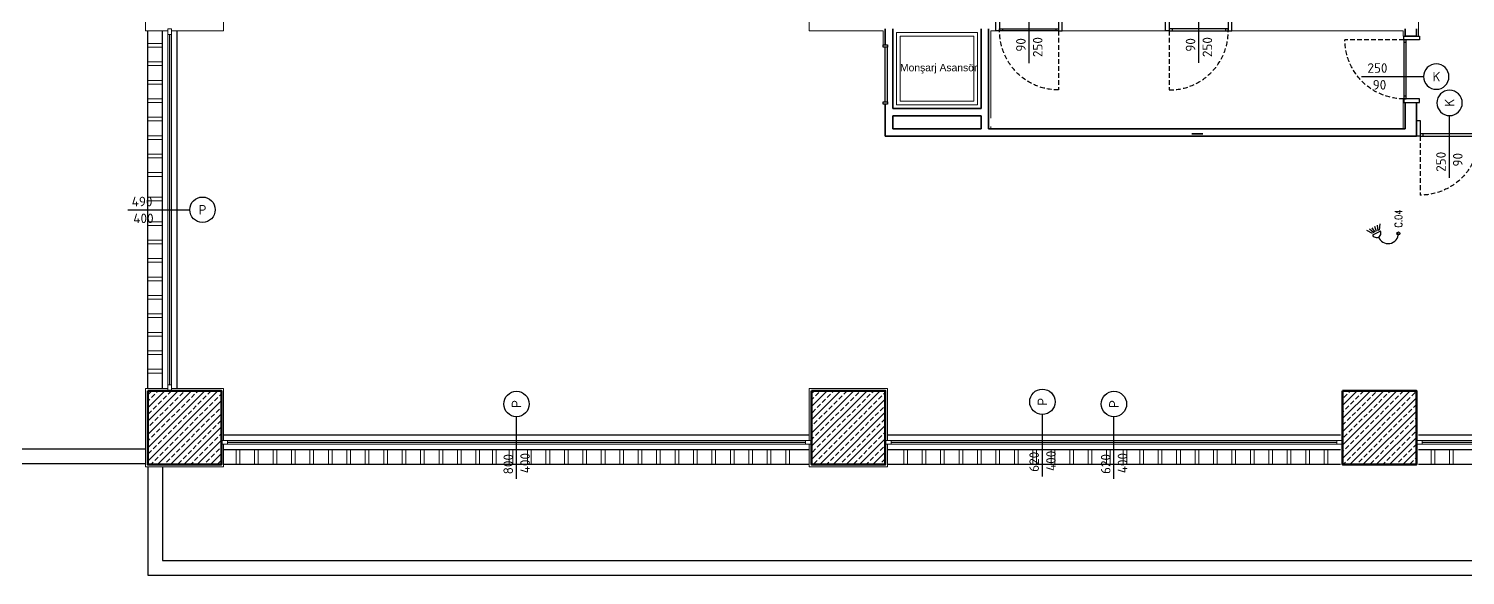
# Model space of a CAD drawing. Header units: millimetres. Extents: x 1443065 to 1517367, y 3763150 to 3779068.
# Drawn here: x 1512004 to 1513951, y 3765696 to 3766437 of the extents above; entities that cross this region are included whole.
import ezdxf
from ezdxf.enums import TextEntityAlignment as Align

# ---------------------------------------------------------------- set-up
doc = ezdxf.new("R2010")
doc.units = ezdxf.units.MM
doc.linetypes.add('HIDDEN', pattern=[9.525, 6.35, -3.175])
for name, color, linetype, lineweight in [('-DWG_DETAY1', 7, 'Continuous', 25), ('DUVAR', 2, 'Continuous', 35), ('MAHAL', 52, 'Continuous', 13), ('MERDIVEN', 4, 'Continuous', 20), ('NO', 7, 'Continuous', 30), ('SIVA', 3, 'Continuous', 9), ('TASIYICI', 170, 'Continuous', 50), ('TEFRIS', 165, 'Continuous', 15)]:
    doc.layers.add(name, color=color, linetype=linetype, lineweight=lineweight)
for name, color, linetype in [('1 kolon', 6, 'Continuous'), ('BL-C', 140, 'Continuous'), ('m-DOG_', 4, 'Continuous'), ('m-DOG_gor', 8, 'Continuous'), ('m-TAR_duvar', 8, 'Continuous'), ('m-TFR_vitrifiye', 1, 'Continuous'), ('m-YAZ_poz', 7, 'Continuous')]:
    doc.layers.add(name, color=color, linetype=linetype)
doc.styles.add('mono', font='isocpeur.ttf')
doc.styles.add('ROMANS', font='romans.shx', dxfattribs={"width": 0.8})
doc.styles.get("Standard").update_dxf_attribs({"font": 'arial.ttf'})
pattern_1 = [(45, (-82570.414, -4962.345), (-8.98025612, 8.98025612), []), (45, (-82561.433, -4962.345), (-8.98025612, 8.98025612), [6.35, -3.175])]

# ---------------------------------------------------------------- blocks, each defined once
blk = doc.blocks.new('m-penpoz')
blk.add_line((0, -1.625), (0, 0))
blk.add_circle((0, 0.332), 0.332)
blk.add_attdef('POZNO', text='', height=0.18).set_placement((0, 0.332), align=Align.MIDDLE)
blk.add_attdef('HEIGHT', text='', height=0.18, rotation=90).set_placement((0.069, -1.625), align=Align.TOP_LEFT)
blk.add_attdef('WIDTH', text='', height=0.18, rotation=90).set_placement((0, -1.625), align=Align.BOTTOM_LEFT)
blk = doc.blocks.new('90lık Kapı 15lik Duvar')
at = {"layer": 'm-DOG_', "linetype": 'HIDDEN'}
blk.add_line((5, 10.5), (5, 90.5), dxfattribs=at)
blk.add_line((5, 10.5), (5, 90.5), dxfattribs=at)
at = {"layer": 'm-DOG_'}
for p, q in [((8.8, 7.5), (8.8, 10.5)), ((8.8, 7.5), (8.8, 10.5)), ((81.2, 7.5), (81.2, 10.5)), ((81.2, 7.5), (81.2, 10.5))]:
    blk.add_line(p, q, dxfattribs=at)
for points in [[(0, -10.5), (5, -10.5), (5, 10.5), (0, 10.5)], [(0, -10.5), (5, -10.5), (5, 10.5), (0, 10.5)], [(5, 10.5), (85, 10.5), (85, 7.5), (5, 7.5)], [(5, 10.5), (85, 10.5), (85, 7.5), (5, 7.5)], [(90, -10.5), (85, -10.5), (85, 10.5), (90, 10.5)], [(90, -10.5), (85, -10.5), (85, 10.5), (90, 10.5)]]:
    blk.add_lwpolyline(points, close=True, dxfattribs=at)
at = {"layer": 'm-DOG_', "linetype": 'HIDDEN'}
blk.add_arc((5, 10.5), 80, 0, 90, dxfattribs=at)
blk.add_arc((5, 10.5), 80, 0, 90, dxfattribs=at)
blk = doc.blocks.new('90lık Kqpı')
at = {"layer": 'm-DOG_', "linetype": 'HIDDEN'}
blk.add_line((-8, -5), (-88, -5), dxfattribs=at)
at = {"layer": 'm-DOG_'}
for p, q in [((-5, -8.8), (-8, -8.8)), ((-5, -81.2), (-8, -81.2))]:
    blk.add_line(p, q, dxfattribs=at)
for points in [[(8, 0), (8, -5), (-8, -5), (-8, 0)], [(-8, -5), (-8, -85), (-5, -85), (-5, -5)], [(8, -90), (8, -85), (-8, -85), (-8, -90)]]:
    blk.add_lwpolyline(points, close=True, dxfattribs=at)
at = {"layer": 'm-DOG_', "linetype": 'HIDDEN'}
blk.add_arc((-8, -5), 80, 180, 270, dxfattribs=at)
blk = doc.blocks.new('1cc-mt001')
at = {"layer": '-DWG_DETAY1', "color": 0}
for points in [[(-4.5, -25.8), (-12.9, -24.8)], [(-3.6, -27.7), (-11.1, -28.3)], [(-2.6, -29.6), (-9.3, -31.9)], [(-1.7, -31.5), (-7.5, -35.5)], [(-0.7, -33.4), (-5.7, -39.1)], [(0.2, -35.3), (-3.9, -42.7)], [(-3, -24.3), (2.3, -35)]]:
    blk.add_lwpolyline(points, dxfattribs=at)
blk.add_circle((0, 0), 2, dxfattribs=at)
for centre, radius, start, end in [((-0.1, -14), 14, 289.8454, 89.7588), ((-0.4, -29.7), 6, 296.5651, 116.5651)]:
    blk.add_arc(centre, radius, start, end, dxfattribs=at)
at = {"layer": 'NO', "linetype": 'Continuous', "style": 'ROMANS', "width": 0.8}
blk.add_attdef('NO', text='', height=10, dxfattribs=at).set_placement((-20, 0), align=Align.MIDDLE)

msp = doc.modelspace()

# ---------------------------------------------------------------- hatches: boundary and pattern name
at = {"layer": 'm-TAR_duvar'}
h = msp.add_hatch(dxfattribs=at)
h.set_pattern_fill('ANSI33', color=256, scale=2)
h.set_pattern_definition(pattern_1)
h.paths.add_polyline_path([(1512265.1, 3765946.1), (1512165.1, 3765946.1), (1512165.1, 3765846.1), (1512265.1, 3765846.1)])
h = msp.add_hatch(dxfattribs=at)
h.set_pattern_fill('ANSI33', color=256, scale=2)
h.set_pattern_definition(pattern_1)
h.paths.add_polyline_path([(1513165.1, 3765946.1), (1513065.1, 3765946.1), (1513065.1, 3765846.1), (1513165.1, 3765846.1)])
h = msp.add_hatch(dxfattribs=at)
h.set_pattern_fill('ANSI33', color=256, scale=2)
h.set_pattern_definition(pattern_1)
h.paths.add_polyline_path([(1513885.1, 3765946.1), (1513785.1, 3765946.1), (1513785.1, 3765846.1), (1513885.1, 3765846.1)])

# ---------------------------------------------------------------- linework, layer by layer
at = {"layer": 'DUVAR'}
for p, q in [((1513165.1, 3766414.6), (1513165.1, 3766436.6)), ((1513175.1, 3766328.6), (1513175.1, 3766436.6)), ((1513295.1, 3766436.6), (1513295.1, 3766328.6)), ((1513305.1, 3766436.6), (1513305.1, 3766301.1)), ((1513870.1, 3766436.6), (1513870.1, 3766426.6)), ((1513885.1, 3766436.6), (1513885.1, 3766426.6)), ((1513870.1, 3766426.6), (1513885.1, 3766426.6)), ((1513870.1, 3766336.6), (1513870.1, 3766301.1)), ((1513885.1, 3766336.6), (1513885.1, 3766291.1)), ((1513165.1, 3766318.6), (1513165.1, 3766334.6)), ((1513165.1, 3766318.6), (1513165.1, 3766291.1)), ((1513195.1, 3766328.6), (1513175.1, 3766328.6)), ((1513175.1, 3766301.1), (1513175.1, 3766318.6)), ((1513195.1, 3766318.6), (1513175.1, 3766318.6)), ((1513295.1, 3766328.6), (1513195.1, 3766328.6)), ((1513295.1, 3766318.6), (1513195.1, 3766318.6)), ((1513295.1, 3766318.6), (1513295.1, 3766301.1)), ((1513175.1, 3766301.1), (1513295.1, 3766301.1)), ((1513305.1, 3766301.1), (1513870.1, 3766301.1)), ((1513165.1, 3766291.1), (1513885.1, 3766291.1))]:
    msp.add_line(p, q, dxfattribs=at)
msp.add_lwpolyline([(1513595.8, 3766294.3), (1513580.8, 3766294.3)], dxfattribs=at)
at = {"layer": 'm-DOG_gor', "linetype": 'Continuous'}
for p, q in [((1512165.1, 3765949.1), (1512165.1, 3766433.6)), ((1512185.1, 3765949.1), (1512185.1, 3766433.6)), ((1512205.1, 3765949.1), (1512205.1, 3766433.6)), ((1512195.1, 3765954.1), (1512195.1, 3766428.6)), ((1513165.1, 3766337.6), (1513165.1, 3766411.6)), ((1513168.1, 3766337.6), (1513168.1, 3766411.6)), ((1513062.1, 3765886.1), (1512268.1, 3765886.1)), ((1513057.1, 3765876.1), (1512273.1, 3765876.1)), ((1513782.1, 3765886.1), (1513168.1, 3765886.1)), ((1513777.1, 3765876.1), (1513173.1, 3765876.1)), ((1514682.1, 3765886.1), (1513888.1, 3765886.1)), ((1514677.1, 3765876.1), (1513893.1, 3765876.1)), ((1513062.1, 3765866.1), (1512268.1, 3765866.1)), ((1513782.1, 3765866.1), (1513168.1, 3765866.1)), ((1514682.1, 3765866.1), (1513888.1, 3765866.1)), ((1513062.1, 3765846.1), (1512268.1, 3765846.1)), ((1513782.1, 3765846.1), (1513168.1, 3765846.1)), ((1514682.1, 3765846.1), (1513888.1, 3765846.1))]:
    msp.add_line(p, q, dxfattribs=at)
for points in [[(1513168.1, 3766414.6), (1513168.1, 3766411.6), (1513162.1, 3766411.6), (1513162.1, 3766414.6)], [(1513168.1, 3766337.6), (1513168.1, 3766334.6), (1513162.1, 3766334.6), (1513162.1, 3766337.6)]]:
    msp.add_lwpolyline(points, close=True, dxfattribs=at)
at = {"layer": 'm-TFR_vitrifiye'}
for p, q in [((1512165.1, 3765843.1), (1512165.1, 3765696.1)), ((1512185.1, 3765843.1), (1512185.1, 3765716.1)), ((1512185.1, 3765716.1), (1514765.1, 3765716.1)), ((1512165.1, 3765696.1), (1514785.1, 3765696.1))]:
    msp.add_line(p, q, dxfattribs=at)
for points in [[(1512162.1, 3765847.1), (1510520.6, 3765847.1), (1510520.6, 3769947.1), (1512815.2, 3769947.1), (1512815.2, 3769596.6)], [(1512162.1, 3765847.1), (1510520.6, 3765847.1), (1510520.6, 3769947.1), (1512815.2, 3769947.1), (1512815.2, 3769596.6)], [(1512162.1, 3765867.1), (1510540.6, 3765867.1), (1510540.6, 3769927.1), (1512795.2, 3769927.1), (1512795.2, 3769596.6)], [(1512162.1, 3765867.1), (1510540.6, 3765867.1), (1510540.6, 3769927.1), (1512795.2, 3769927.1), (1512795.2, 3769596.6)]]:
    msp.add_lwpolyline(points, dxfattribs=at)
at = {"layer": 'MERDIVEN'}
for points in [[(1512192.6, 3766436.6), (1512192.6, 3766428.6), (1512197.6, 3766428.6), (1512197.6, 3766436.6)], [(1512197.6, 3766428.6), (1512192.6, 3766428.6), (1512192.6, 3765954.1), (1512197.6, 3765954.1)], [(1513180.1, 3766431.6), (1513290.1, 3766431.6), (1513290.1, 3766333.6), (1513180.1, 3766333.6)], [(1513185.1, 3766426.6), (1513285.1, 3766426.6), (1513285.1, 3766338.6), (1513185.1, 3766338.6)], [(1512192.6, 3765954.1), (1512192.6, 3765946.1), (1512197.6, 3765946.1), (1512197.6, 3765954.1)], [(1512265.1, 3765873.6), (1512273.1, 3765873.6), (1512273.1, 3765878.6), (1512265.1, 3765878.6)], [(1513057.1, 3765878.6), (1512273.1, 3765878.6), (1512273.1, 3765873.6), (1513057.1, 3765873.6)], [(1513057.1, 3765873.6), (1513065.1, 3765873.6), (1513065.1, 3765878.6), (1513057.1, 3765878.6)], [(1513165.1, 3765873.6), (1513173.1, 3765873.6), (1513173.1, 3765878.6), (1513165.1, 3765878.6)], [(1513173.1, 3765878.6), (1513777.1, 3765878.6), (1513777.1, 3765873.6), (1513173.1, 3765873.6)], [(1513777.1, 3765873.6), (1513785.1, 3765873.6), (1513785.1, 3765878.6), (1513777.1, 3765878.6)], [(1513885.1, 3765873.6), (1513893.1, 3765873.6), (1513893.1, 3765878.6), (1513885.1, 3765878.6)], [(1514677.1, 3765878.6), (1513893.1, 3765878.6), (1513893.1, 3765873.6), (1514677.1, 3765873.6)]]:
    msp.add_lwpolyline(points, close=True, dxfattribs=at)
at = {"layer": 'SIVA'}
for p, q in [((1513162.1, 3766433.6), (1513162.1, 3766414.6)), ((1513545.1, 3766433.6), (1513405.1, 3766433.6))]:
    msp.add_line(p, q, dxfattribs=at)
for points in [[(1513843.1, 3766726), (1513843.1, 3766539.6), (1513888.1, 3766539.6), (1513888.1, 3766426.6)], [(1513162.1, 3766433.6), (1513062.1, 3766433.6), (1513062.1, 3766539.6), (1513107.1, 3766539.6), (1513107.1, 3766700), (1513055.1, 3766700)], [(1512192.6, 3766539.6), (1512162.1, 3766539.6), (1512162.1, 3766433.6), (1512192.6, 3766433.6)], [(1512197.6, 3766433.6), (1512268.1, 3766433.6), (1512268.1, 3766539.6), (1512197.6, 3766539.6)], [(1513315.1, 3766433.6), (1513308.1, 3766433.6), (1513308.1, 3766315.6)], [(1513635.1, 3766433.6), (1513867.1, 3766433.6), (1513867.1, 3766426.5)], [(1513867.1, 3766341.6), (1513867.1, 3766301.1)], [(1513308.1, 3766304.1), (1513308.1, 3766301.1), (1513305.1, 3766301.1)], [(1512268.1, 3765873.6), (1512268.1, 3765843.1), (1512162.1, 3765843.1), (1512162.1, 3765949.1), (1512192.6, 3765949.1)], [(1512197.6, 3765949.1), (1512268.1, 3765949.1), (1512268.1, 3765878.6)], [(1513062.1, 3765878.6), (1513062.1, 3765949.1), (1513168.1, 3765949.1), (1513168.1, 3765878.6)], [(1513168.1, 3765873.6), (1513168.1, 3765843.1), (1513062.1, 3765843.1), (1513062.1, 3765873.6)]]:
    msp.add_lwpolyline(points, dxfattribs=at)
for points in [[(1512165.1, 3766416.6), (1512185.1, 3766416.6), (1512185.1, 3766411.6), (1512165.1, 3766411.6)], [(1512165.1, 3766391.6), (1512185.1, 3766391.6), (1512185.1, 3766386.6), (1512165.1, 3766386.6)], [(1512165.1, 3766366.6), (1512185.1, 3766366.6), (1512185.1, 3766361.6), (1512165.1, 3766361.6)], [(1512165.1, 3766341.6), (1512185.1, 3766341.6), (1512185.1, 3766336.6), (1512165.1, 3766336.6)], [(1512165.1, 3766316.6), (1512185.1, 3766316.6), (1512185.1, 3766311.6), (1512165.1, 3766311.6)], [(1512165.1, 3766291.6), (1512185.1, 3766291.6), (1512185.1, 3766286.6), (1512165.1, 3766286.6)], [(1512165.1, 3766266.6), (1512185.1, 3766266.6), (1512185.1, 3766261.6), (1512165.1, 3766261.6)], [(1512165.1, 3766241.6), (1512185.1, 3766241.6), (1512185.1, 3766236.6), (1512165.1, 3766236.6)], [(1512165.1, 3766208.3), (1512185.1, 3766208.3), (1512185.1, 3766203.3), (1512165.1, 3766203.3)], [(1512165.1, 3766170.1), (1512185.1, 3766170.1), (1512185.1, 3766175.1), (1512165.1, 3766175.1)], [(1512165.1, 3766145.1), (1512185.1, 3766145.1), (1512185.1, 3766150.1), (1512165.1, 3766150.1)], [(1512165.1, 3766120.1), (1512185.1, 3766120.1), (1512185.1, 3766125.1), (1512165.1, 3766125.1)], [(1512165.1, 3766095.1), (1512185.1, 3766095.1), (1512185.1, 3766100.1), (1512165.1, 3766100.1)], [(1512165.1, 3766070.1), (1512185.1, 3766070.1), (1512185.1, 3766075.1), (1512165.1, 3766075.1)], [(1512165.1, 3766045.1), (1512185.1, 3766045.1), (1512185.1, 3766050.1), (1512165.1, 3766050.1)], [(1512165.1, 3766020.1), (1512185.1, 3766020.1), (1512185.1, 3766025.1), (1512165.1, 3766025.1)], [(1512165.1, 3765995.1), (1512185.1, 3765995.1), (1512185.1, 3766000.1), (1512165.1, 3766000.1)], [(1512165.1, 3765970.1), (1512185.1, 3765970.1), (1512185.1, 3765975.1), (1512165.1, 3765975.1)], [(1512285.1, 3765846.1), (1512285.1, 3765866.1), (1512290.1, 3765866.1), (1512290.1, 3765846.1)], [(1512310.1, 3765846.1), (1512310.1, 3765866.1), (1512315.1, 3765866.1), (1512315.1, 3765846.1)], [(1512335.1, 3765846.1), (1512335.1, 3765866.1), (1512340.1, 3765866.1), (1512340.1, 3765846.1)], [(1512360.1, 3765846.1), (1512360.1, 3765866.1), (1512365.1, 3765866.1), (1512365.1, 3765846.1)], [(1512385.1, 3765846.1), (1512385.1, 3765866.1), (1512390.1, 3765866.1), (1512390.1, 3765846.1)], [(1512410.1, 3765846.1), (1512410.1, 3765866.1), (1512415.1, 3765866.1), (1512415.1, 3765846.1)], [(1512435.1, 3765846.1), (1512435.1, 3765866.1), (1512440.1, 3765866.1), (1512440.1, 3765846.1)], [(1512460.1, 3765846.1), (1512460.1, 3765866.1), (1512465.1, 3765866.1), (1512465.1, 3765846.1)], [(1512485.1, 3765846.1), (1512485.1, 3765866.1), (1512490.1, 3765866.1), (1512490.1, 3765846.1)], [(1512510.1, 3765846.1), (1512510.1, 3765866.1), (1512515.1, 3765866.1), (1512515.1, 3765846.1)], [(1512535.1, 3765846.1), (1512535.1, 3765866.1), (1512540.1, 3765866.1), (1512540.1, 3765846.1)], [(1512560.1, 3765846.1), (1512560.1, 3765866.1), (1512565.1, 3765866.1), (1512565.1, 3765846.1)], [(1512585.1, 3765846.1), (1512585.1, 3765866.1), (1512590.1, 3765866.1), (1512590.1, 3765846.1)], [(1512610.1, 3765846.1), (1512610.1, 3765866.1), (1512615.1, 3765866.1), (1512615.1, 3765846.1)], [(1512637.6, 3765846.1), (1512637.6, 3765866.1), (1512632.6, 3765866.1), (1512632.6, 3765846.1)], [(1512660.1, 3765846.1), (1512660.1, 3765866.1), (1512655.1, 3765866.1), (1512655.1, 3765846.1)], [(1512685.1, 3765846.1), (1512685.1, 3765866.1), (1512680.1, 3765866.1), (1512680.1, 3765846.1)], [(1512710.1, 3765846.1), (1512710.1, 3765866.1), (1512705.1, 3765866.1), (1512705.1, 3765846.1)], [(1512735.1, 3765846.1), (1512735.1, 3765866.1), (1512730.1, 3765866.1), (1512730.1, 3765846.1)], [(1512760.1, 3765846.1), (1512760.1, 3765866.1), (1512755.1, 3765866.1), (1512755.1, 3765846.1)], [(1512785.1, 3765846.1), (1512785.1, 3765866.1), (1512780.1, 3765866.1), (1512780.1, 3765846.1)], [(1512810.1, 3765846.1), (1512810.1, 3765866.1), (1512805.1, 3765866.1), (1512805.1, 3765846.1)], [(1512835.1, 3765846.1), (1512835.1, 3765866.1), (1512830.1, 3765866.1), (1512830.1, 3765846.1)], [(1512860.1, 3765846.1), (1512860.1, 3765866.1), (1512855.1, 3765866.1), (1512855.1, 3765846.1)], [(1512885.1, 3765846.1), (1512885.1, 3765866.1), (1512880.1, 3765866.1), (1512880.1, 3765846.1)], [(1512910.1, 3765846.1), (1512910.1, 3765866.1), (1512905.1, 3765866.1), (1512905.1, 3765846.1)], [(1512935.1, 3765846.1), (1512935.1, 3765866.1), (1512930.1, 3765866.1), (1512930.1, 3765846.1)], [(1512960.1, 3765846.1), (1512960.1, 3765866.1), (1512955.1, 3765866.1), (1512955.1, 3765846.1)], [(1512985.1, 3765846.1), (1512985.1, 3765866.1), (1512980.1, 3765866.1), (1512980.1, 3765846.1)], [(1513010.1, 3765846.1), (1513010.1, 3765866.1), (1513005.1, 3765866.1), (1513005.1, 3765846.1)], [(1513035.1, 3765846.1), (1513035.1, 3765866.1), (1513030.1, 3765866.1), (1513030.1, 3765846.1)], [(1513190.1, 3765846.1), (1513190.1, 3765866.1), (1513195.1, 3765866.1), (1513195.1, 3765846.1)], [(1513215.1, 3765846.1), (1513215.1, 3765866.1), (1513220.1, 3765866.1), (1513220.1, 3765846.1)], [(1513240.1, 3765846.1), (1513240.1, 3765866.1), (1513245.1, 3765866.1), (1513245.1, 3765846.1)], [(1513265.1, 3765846.1), (1513265.1, 3765866.1), (1513270.1, 3765866.1), (1513270.1, 3765846.1)], [(1513290.1, 3765846.1), (1513290.1, 3765866.1), (1513295.1, 3765866.1), (1513295.1, 3765846.1)], [(1513315.1, 3765846.1), (1513315.1, 3765866.1), (1513320.1, 3765866.1), (1513320.1, 3765846.1)], [(1513340.1, 3765846.1), (1513340.1, 3765866.1), (1513345.1, 3765866.1), (1513345.1, 3765846.1)], [(1513365.1, 3765846.1), (1513365.1, 3765866.1), (1513370.1, 3765866.1), (1513370.1, 3765846.1)], [(1513390.1, 3765846.1), (1513390.1, 3765866.1), (1513395.1, 3765866.1), (1513395.1, 3765846.1)], [(1513415.1, 3765846.1), (1513415.1, 3765866.1), (1513420.1, 3765866.1), (1513420.1, 3765846.1)], [(1513440.1, 3765846.1), (1513440.1, 3765866.1), (1513445.1, 3765866.1), (1513445.1, 3765846.1)], [(1513465.1, 3765846.1), (1513465.1, 3765866.1), (1513470.1, 3765866.1), (1513470.1, 3765846.1)], [(1513492.6, 3765846.1), (1513492.6, 3765866.1), (1513487.6, 3765866.1), (1513487.6, 3765846.1)], [(1513515.1, 3765846.1), (1513515.1, 3765866.1), (1513510.1, 3765866.1), (1513510.1, 3765846.1)], [(1513540.1, 3765846.1), (1513540.1, 3765866.1), (1513535.1, 3765866.1), (1513535.1, 3765846.1)], [(1513565.1, 3765846.1), (1513565.1, 3765866.1), (1513560.1, 3765866.1), (1513560.1, 3765846.1)], [(1513590.1, 3765846.1), (1513590.1, 3765866.1), (1513585.1, 3765866.1), (1513585.1, 3765846.1)], [(1513615.1, 3765846.1), (1513615.1, 3765866.1), (1513610.1, 3765866.1), (1513610.1, 3765846.1)], [(1513640.1, 3765846.1), (1513640.1, 3765866.1), (1513635.1, 3765866.1), (1513635.1, 3765846.1)], [(1513665.1, 3765846.1), (1513665.1, 3765866.1), (1513660.1, 3765866.1), (1513660.1, 3765846.1)], [(1513690.1, 3765846.1), (1513690.1, 3765866.1), (1513685.1, 3765866.1), (1513685.1, 3765846.1)], [(1513715.1, 3765846.1), (1513715.1, 3765866.1), (1513710.1, 3765866.1), (1513710.1, 3765846.1)], [(1513740.1, 3765846.1), (1513740.1, 3765866.1), (1513735.1, 3765866.1), (1513735.1, 3765846.1)], [(1513765.1, 3765846.1), (1513765.1, 3765866.1), (1513760.1, 3765866.1), (1513760.1, 3765846.1)], [(1513905.1, 3765846.1), (1513905.1, 3765866.1), (1513910.1, 3765866.1), (1513910.1, 3765846.1)], [(1513930.1, 3765846.1), (1513930.1, 3765866.1), (1513935.1, 3765866.1), (1513935.1, 3765846.1)]]:
    msp.add_lwpolyline(points, close=True, dxfattribs=at)
at = {"layer": 'TASIYICI'}
for points in [[(1512165.1, 3765946.1), (1512265.1, 3765946.1), (1512265.1, 3765846.1), (1512165.1, 3765846.1)], [(1512165.1, 3765946.1), (1512265.1, 3765946.1), (1512265.1, 3765846.1), (1512165.1, 3765846.1)], [(1513065.1, 3765946.1), (1513165.1, 3765946.1), (1513165.1, 3765846.1), (1513065.1, 3765846.1)], [(1513785.1, 3765946.1), (1513885.1, 3765946.1), (1513885.1, 3765846.1), (1513785.1, 3765846.1)]]:
    msp.add_lwpolyline(points, close=True, dxfattribs=at)

# ---------------------------------------------------------------- block references
at = {"layer": '1 kolon', "xscale": -1}
for p, rotation in [((1513878.8, 3766426.6), 90), ((1513885.1, 3766301.6), 180)]:
    msp.add_blockref('90lık Kapı 15lik Duvar', p, dxfattribs=dict(at, rotation=rotation))
at = {"layer": 'BL-C'}
ref = msp.add_blockref('1cc-mt001', (1513860.8, 3766159.3), dxfattribs=dict(at, rotation=270))
ref.add_attrib('NO', 'C.04', dxfattribs={"layer": 'NO', "linetype": 'Continuous', "height": 10, "rotation": 90, "style": 'ROMANS', "width": 0.8}).set_placement((1513860.8, 3766179.3), align=Align.MIDDLE)
at = {"layer": 'm-YAZ_poz'}
ref = msp.add_blockref('m-penpoz', (1513360.1, 3766474.4), dxfattribs=dict(at, xscale=51.83999999999998, yscale=51.83999999999998, zscale=51.83999999999998, rotation=0.0004505966874108402))
ref.add_attrib('WIDTH', '90', dxfattribs={"layer": '0', "height": 12.96, "rotation": 90, "style": 'mono'}).set_placement((1513359.3, 3766423.9), align=Align.BOTTOM_RIGHT)
ref.add_attrib('HEIGHT', '250', dxfattribs={"layer": '0', "height": 12.96, "rotation": 90, "style": 'mono'}).set_placement((1513382.1, 3766425.3), align=Align.BOTTOM_RIGHT)
ref.add_attrib('POZNO', 'K', dxfattribs={"layer": '0', "height": 13, "rotation": 90, "style": 'mono'}).set_placement((1513360.1, 3766491.6), align=Align.MIDDLE_CENTER)
ref = msp.add_blockref('m-penpoz', (1513590.1, 3766474.5), dxfattribs=dict(at, xscale=51.83999999999998, yscale=51.83999999999998, zscale=51.83999999999998, rotation=0.0004505966874108402))
ref.add_attrib('WIDTH', '90', dxfattribs={"layer": '0', "height": 12.96, "rotation": 90, "style": 'mono'}).set_placement((1513589.3, 3766423.9), align=Align.BOTTOM_RIGHT)
ref.add_attrib('HEIGHT', '250', dxfattribs={"layer": '0', "height": 12.96, "rotation": 90, "style": 'mono'}).set_placement((1513612.1, 3766425.3), align=Align.BOTTOM_RIGHT)
ref.add_attrib('POZNO', 'K', dxfattribs={"layer": '0', "height": 13, "rotation": 90, "style": 'mono'}).set_placement((1513590.1, 3766491.7), align=Align.MIDDLE_CENTER)
ref = msp.add_blockref('m-penpoz', (1513894.9, 3766371.7), dxfattribs=dict(at, xscale=-51.83999999999998, yscale=51.83999999999998, zscale=51.83999999999998, rotation=269.9995494033126))
ref.add_attrib('WIDTH', '90', dxfattribs={"layer": '0', "height": 12.96, "style": 'mono'}).set_placement((1513844.3, 3766350.2), align=Align.BOTTOM_RIGHT)
ref.add_attrib('HEIGHT', '250', dxfattribs={"layer": '0', "height": 12.96, "style": 'mono'}).set_placement((1513845.9, 3766373), align=Align.BOTTOM_RIGHT)
ref.add_attrib('POZNO', 'K', dxfattribs={"layer": '0', "height": 13, "style": 'mono'}).set_placement((1513912.3, 3766371.7), align=Align.MIDDLE_CENTER)
ref = msp.add_blockref('m-penpoz', (1513930.1, 3766318.9), dxfattribs=dict(at, xscale=-51.83999999999998, yscale=51.83999999999998, zscale=51.83999999999998, rotation=359.9995494033126))
ref.add_attrib('WIDTH', '90', dxfattribs={"layer": '0', "height": 12.96, "rotation": 90, "style": 'mono'}).set_placement((1513951.6, 3766268.3), align=Align.BOTTOM_RIGHT)
ref.add_attrib('HEIGHT', '250', dxfattribs={"layer": '0', "height": 12.96, "rotation": 90, "style": 'mono'}).set_placement((1513928.8, 3766269.9), align=Align.BOTTOM_RIGHT)
ref.add_attrib('POZNO', 'K', dxfattribs={"layer": '0', "height": 13, "rotation": 90, "style": 'mono'}).set_placement((1513930.1, 3766336.3), align=Align.MIDDLE_CENTER)
ref = msp.add_blockref('m-penpoz', (1512222.2, 3766191.3), dxfattribs=dict(at, xscale=51.83999999999998, yscale=51.83999999999998, zscale=51.83999999999998, rotation=270.0004505966874))
ref.add_attrib('WIDTH', '490', dxfattribs={"layer": '0', "height": 12.96, "style": 'mono'}).set_placement((1512171.6, 3766192.1), align=Align.BOTTOM_RIGHT)
ref.add_attrib('HEIGHT', '400', dxfattribs={"layer": '0', "height": 12.96, "style": 'mono'}).set_placement((1512173.1, 3766169.3), align=Align.BOTTOM_RIGHT)
ref.add_attrib('POZNO', 'P', dxfattribs={"layer": '0', "height": 13, "style": 'mono'}).set_placement((1512239.4, 3766191.3), align=Align.MIDDLE_CENTER)
ref = msp.add_blockref('m-penpoz', (1512222.2, 3766191.3), dxfattribs=dict(at, xscale=51.83999999999998, yscale=51.83999999999998, zscale=51.83999999999998, rotation=270.0004505966874))
ref.add_attrib('WIDTH', '490', dxfattribs={"layer": '0', "height": 12.96, "style": 'mono'}).set_placement((1512171.6, 3766192.1), align=Align.BOTTOM_RIGHT)
ref.add_attrib('HEIGHT', '400', dxfattribs={"layer": '0', "height": 12.96, "style": 'mono'}).set_placement((1512173.1, 3766169.3), align=Align.BOTTOM_RIGHT)
ref.add_attrib('POZNO', 'P', dxfattribs={"layer": '0', "height": 13, "style": 'mono'}).set_placement((1512239.4, 3766191.3), align=Align.MIDDLE_CENTER)
ref = msp.add_blockref('m-penpoz', (1513378.1, 3765913.9), dxfattribs=dict(at, xscale=51.83999999999998, yscale=51.83999999999998, zscale=51.83999999999998, rotation=0.0004505966874107999))
ref.add_attrib('WIDTH', '620', dxfattribs={"layer": '0', "height": 12.96, "rotation": 90, "style": 'mono'}).set_placement((1513377.3, 3765863.4), align=Align.BOTTOM_RIGHT)
ref.add_attrib('HEIGHT', '400', dxfattribs={"layer": '0', "height": 12.96, "rotation": 90, "style": 'mono'}).set_placement((1513400.1, 3765864.8), align=Align.BOTTOM_RIGHT)
ref.add_attrib('POZNO', 'P', dxfattribs={"layer": '0', "height": 13, "rotation": 90, "style": 'mono'}).set_placement((1513378.1, 3765931.1), align=Align.MIDDLE_CENTER)
ref = msp.add_blockref('m-penpoz', (1512665.1, 3765910.9), dxfattribs=dict(at, xscale=51.83999999999998, yscale=51.83999999999998, zscale=51.83999999999998, rotation=0.0004505966874107999))
ref.add_attrib('WIDTH', '800', dxfattribs={"layer": '0', "height": 12.96, "rotation": 90, "style": 'mono'}).set_placement((1512664.3, 3765860.4), align=Align.BOTTOM_RIGHT)
ref.add_attrib('HEIGHT', '400', dxfattribs={"layer": '0', "height": 12.96, "rotation": 90, "style": 'mono'}).set_placement((1512687.1, 3765861.8), align=Align.BOTTOM_RIGHT)
ref.add_attrib('POZNO', 'P', dxfattribs={"layer": '0', "height": 13, "rotation": 90, "style": 'mono'}).set_placement((1512665.1, 3765928.1), align=Align.MIDDLE_CENTER)
ref = msp.add_blockref('m-penpoz', (1512665.1, 3765910.9), dxfattribs=dict(at, xscale=51.83999999999998, yscale=51.83999999999998, zscale=51.83999999999998, rotation=0.0004505966874107999))
ref.add_attrib('WIDTH', '800', dxfattribs={"layer": '0', "height": 12.96, "rotation": 90, "style": 'mono'}).set_placement((1512664.3, 3765860.4), align=Align.BOTTOM_RIGHT)
ref.add_attrib('HEIGHT', '400', dxfattribs={"layer": '0', "height": 12.96, "rotation": 90, "style": 'mono'}).set_placement((1512687.1, 3765861.8), align=Align.BOTTOM_RIGHT)
ref.add_attrib('POZNO', 'P', dxfattribs={"layer": '0', "height": 13, "rotation": 90, "style": 'mono'}).set_placement((1512665.1, 3765928.1), align=Align.MIDDLE_CENTER)
ref = msp.add_blockref('m-penpoz', (1513475.1, 3765910.9), dxfattribs=dict(at, xscale=51.83999999999998, yscale=51.83999999999998, zscale=51.83999999999998, rotation=0.0004505966874107999))
ref.add_attrib('WIDTH', '620', dxfattribs={"layer": '0', "height": 12.96, "rotation": 90, "style": 'mono'}).set_placement((1513474.3, 3765860.4), align=Align.BOTTOM_RIGHT)
ref.add_attrib('HEIGHT', '400', dxfattribs={"layer": '0', "height": 12.96, "rotation": 90, "style": 'mono'}).set_placement((1513497.1, 3765861.8), align=Align.BOTTOM_RIGHT)
ref.add_attrib('POZNO', 'P', dxfattribs={"layer": '0', "height": 13, "rotation": 90, "style": 'mono'}).set_placement((1513475.1, 3765928.1), align=Align.MIDDLE_CENTER)
ref = msp.add_blockref('m-penpoz', (1513475.1, 3765910.9), dxfattribs=dict(at, xscale=51.83999999999998, yscale=51.83999999999998, zscale=51.83999999999998, rotation=0.0004505966874107999))
ref.add_attrib('WIDTH', '620', dxfattribs={"layer": '0', "height": 12.96, "rotation": 90, "style": 'mono'}).set_placement((1513474.3, 3765860.4), align=Align.BOTTOM_RIGHT)
ref.add_attrib('HEIGHT', '400', dxfattribs={"layer": '0', "height": 12.96, "rotation": 90, "style": 'mono'}).set_placement((1513497.1, 3765861.8), align=Align.BOTTOM_RIGHT)
ref.add_attrib('POZNO', 'P', dxfattribs={"layer": '0', "height": 13, "rotation": 90, "style": 'mono'}).set_placement((1513475.1, 3765928.1), align=Align.MIDDLE_CENTER)
at = {"layer": 'TEFRIS', "color": 6, "lineweight": 18, "xscale": -1, "rotation": 270}
msp.add_blockref('90lık Kqpı', (1513405.1, 3766441.6), dxfattribs=at)
at = {"layer": 'TEFRIS', "color": 6, "lineweight": 18, "rotation": 90.00000000000001}
msp.add_blockref('90lık Kqpı', (1513545.1, 3766441.6), dxfattribs=at)

# ---------------------------------------------------------------- texts
at = {"layer": 'MAHAL', "insert": (1513185.1, 3766375.9), "char_height": 10, "width": 346.994, "attachment_point": 7}
msp.add_mtext('{\\f@Arial Unicode MS|b0|i0|c162|p34;Monşarj Asansör}', dxfattribs=at)

doc.saveas('drawing.dxf')
